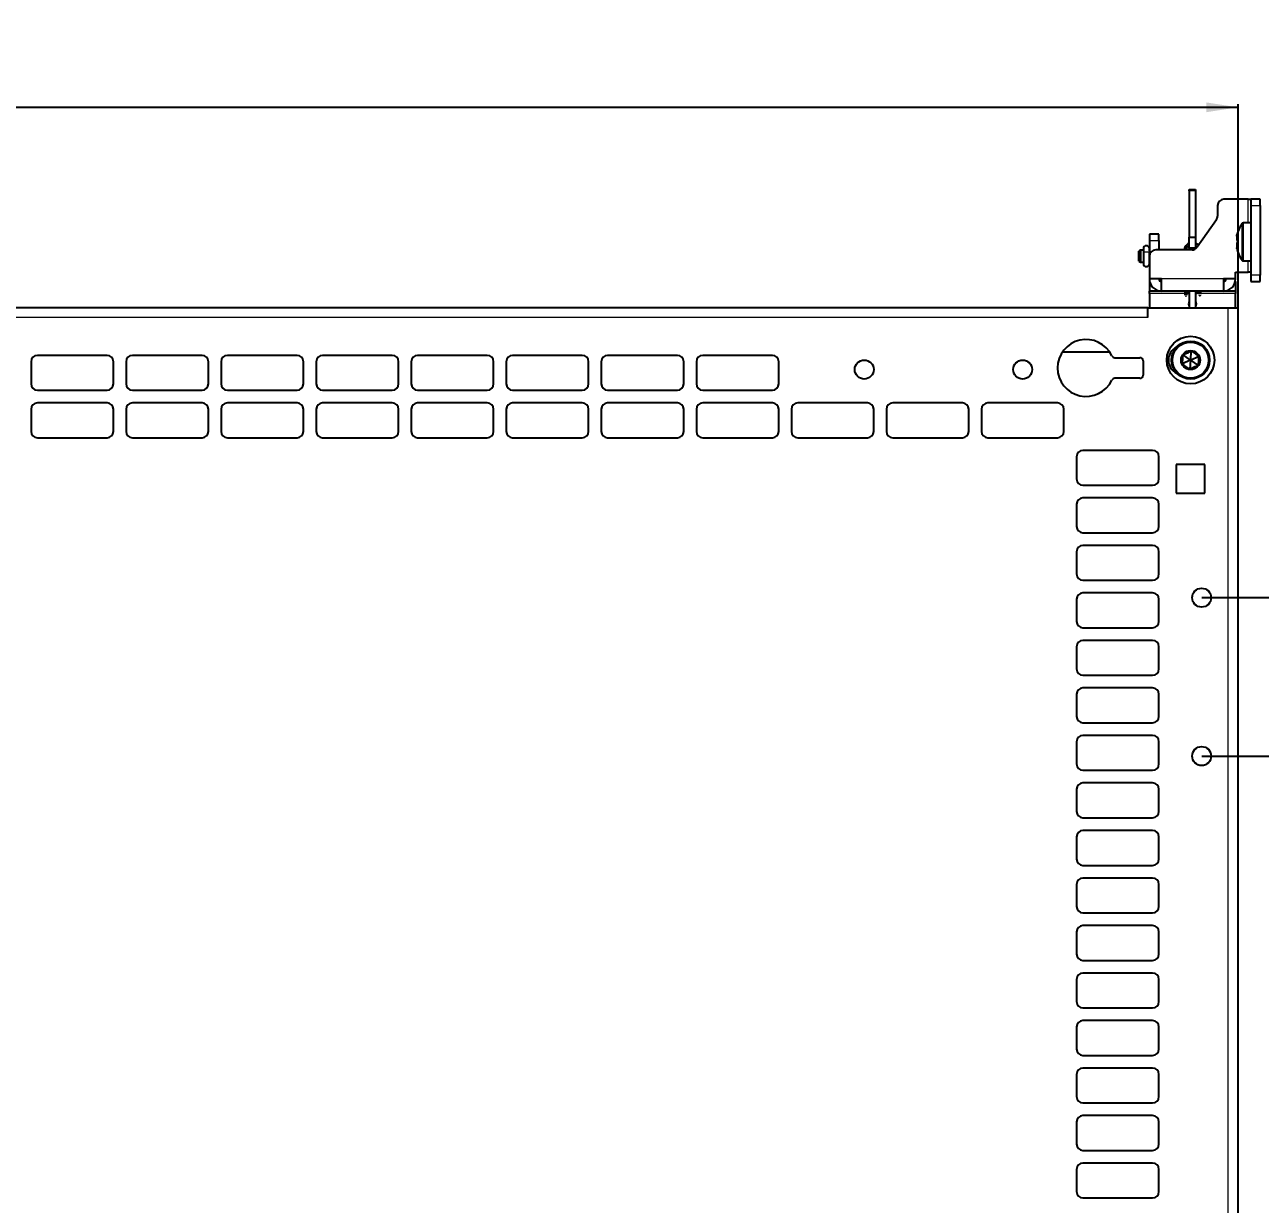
# Model space of a CAD drawing. Header units: millimetres. Extents: x -1002 to 1216, y 148 to 1990.
# Drawn here: x -393.6 to -3.6, y 1545.3 to 1917.7 of the extents above; entities that cross this region are included whole.
import ezdxf

# ---------------------------------------------------------------- set-up
doc = ezdxf.new("R2010")
doc.units = ezdxf.units.MM
doc.layers.add('FORMAT', color=7, linetype='Continuous')
doc.styles.add('SLDTEXTSTYLE0', font='TXT', dxfattribs={"width": 0.75})
doc.dimstyles.new('SLDDIMSTYLE0', dxfattribs={"dimtxt": 20, "dimasz": 10, "dimexe": 0, "dimexo": 0.0625, "dimgap": 5, "dimtad": 2, "dimdec": 1, "dimrnd": 1e-09, "dimzin": 12, "dimdsep": 46, "dimtxsty": 'SLDTEXTSTYLE0', "dimsah": 1, "dimcen": 0.09, "dimadec": 0, "dimazin": 3, "dimtfac": 1, "dimtofl": 0, "dimtmove": 0, "dimatfit": 3, "dimfxl": 0, "dimfrac": 2, "dimtolj": 1, "dimtzin": 12, "dimarcsym": 0})
doc.dimstyles.new('SLDDIMSTYLE1', dxfattribs={"dimtxt": 20, "dimasz": 10, "dimexe": 0, "dimexo": 0.0625, "dimgap": 5, "dimtad": 2, "dimdec": 1, "dimrnd": 1e-09, "dimzin": 12, "dimdsep": 46, "dimtxsty": 'SLDTEXTSTYLE0', "dimsah": 1, "dimcen": 0.09, "dimadec": 0, "dimazin": 3, "dimtfac": 1, "dimtmove": 0, "dimatfit": 0, "dimfxl": 0, "dimfrac": 2, "dimtolj": 1, "dimtzin": 12, "dimarcsym": 0})

# ---------------------------------------------------------------- blocks, each defined once
blk = doc.blocks.new('_D_1')
at = {"layer": 'FORMAT'}
for p, q in [((-896.57, 1828.3), (-896.57, 1892.59)), ((-896.57, 1891.59), (-10.57, 1891.59)), ((-10.57, 1828.3), (-10.57, 1892.59))]:
    blk.add_line(p, q, dxfattribs=at)
for points in [[(-896.57, 1891.59), (-886.57, 1890.05), (-886.57, 1893.12)], [(-10.57, 1891.59), (-20.57, 1893.12), (-20.57, 1890.05)]]:
    blk.add_solid(points, dxfattribs=at)
at = {"layer": 'FORMAT', "insert": (-475.73, 1917.37), "char_height": 20, "attachment_point": 1, "style": 'SLDTEXTSTYLE0'}
blk.add_mtext('886', dxfattribs=at)
blk = doc.blocks.new('_D_2')
at = {"layer": 'FORMAT'}
for p, q in [((-22.06, 1736.79), (61.58, 1736.79)), ((60.58, 1736.79), (60.58, 436.79)), ((-22.06, 436.79), (61.58, 436.79))]:
    blk.add_line(p, q, dxfattribs=at)
for points in [[(60.58, 1736.79), (59.05, 1726.79), (62.12, 1726.79)], [(60.58, 436.79), (62.12, 446.79), (59.05, 446.79)]]:
    blk.add_solid(points, dxfattribs=at)
at = {"layer": 'FORMAT', "insert": (34.8, 1057.23), "char_height": 20, "attachment_point": 1, "rotation": 90, "style": 'SLDTEXTSTYLE0'}
blk.add_mtext('1300', dxfattribs=at)
blk = doc.blocks.new('_D_3')
at = {"layer": 'FORMAT'}
for p, q in [((28.58, 1736.79), (28.58, 1756.02)), ((-22.06, 1736.79), (29.58, 1736.79)), ((28.58, 1736.79), (28.58, 1686.79)), ((-22.06, 1686.79), (29.58, 1686.79)), ((28.58, 1686.79), (28.58, 1667.56))]:
    blk.add_line(p, q, dxfattribs=at)
for points in [[(28.58, 1736.79), (30.12, 1746.79), (27.05, 1746.79)], [(28.58, 1686.79), (27.05, 1676.79), (30.12, 1676.79)]]:
    blk.add_solid(points, dxfattribs=at)
at = {"layer": 'FORMAT', "insert": (2.8, 1697.01), "char_height": 20, "attachment_point": 1, "rotation": 90, "style": 'SLDTEXTSTYLE0'}
blk.add_mtext('50', dxfattribs=at)

msp = doc.modelspace()

# ---------------------------------------------------------------- linework, layer by layer
at = {"color": 7, "linetype": 'Continuous', "lineweight": 25}
for p, q in [((-25.97, 1865.59), (-23.97, 1865.59)), ((-25.97, 1865.22), (-25.97, 1865.59)), ((-25.97, 1865.22), (-25.97, 1850.59)), ((-23.97, 1865.59), (-23.97, 1865.22)), ((-23.97, 1865.22), (-23.97, 1850.59)), ((-17.07, 1860.59), (-17.07, 1857.22)), ((-7.37, 1862.59), (-15.07, 1862.59)), ((-7.37, 1862.59), (-6.57, 1862.59)), ((-6.57, 1862.59), (-6.57, 1860.59)), ((-3.57, 1862.59), (-6.57, 1862.59)), ((-6.57, 1860.59), (-6.57, 1838.59)), ((-3.57, 1860.59), (-3.57, 1862.59)), ((-3.57, 1860.59), (-3.57, 1838.59)), ((-17.43, 1856.07), (-23.47, 1847.44)), ((-6.57, 1855.09), (-8.89, 1855.09)), ((-35.57, 1851.59), (-38.57, 1851.59)), ((-38.57, 1851.59), (-38.57, 1849.59)), ((-38.57, 1849.59), (-38.57, 1844.59)), ((-35.57, 1849.59), (-35.57, 1851.59)), ((-35.57, 1849.59), (-35.57, 1846.59)), ((-25.97, 1850.59), (-23.97, 1850.59)), ((-25.97, 1847.09), (-25.97, 1850.59)), ((-23.97, 1850.59), (-23.97, 1847.09)), ((-41.42, 1846.49), (-41.92, 1846.2)), ((-41.92, 1842.97), (-41.92, 1846.2)), ((-40.47, 1846.49), (-41.42, 1846.49)), ((-41.42, 1846.49), (-41.42, 1842.69)), ((-40.47, 1846.96), (-40.47, 1845.58)), ((-40.47, 1845.58), (-40.47, 1842.26)), ((-38.57, 1845.58), (-38.57, 1846.96)), ((-38.57, 1846.49), (-38.57, 1846.49)), ((-38.57, 1842.26), (-38.57, 1845.58)), ((-25.11, 1846.59), (-36.57, 1846.59)), ((-27.54, 1846.68), (-27.53, 1846.59)), ((-26.93, 1846.59), (-26.94, 1846.69)), ((-23.97, 1847.09), (-25.97, 1847.09)), ((-25.97, 1847.09), (-25.97, 1846.59)), ((-23.97, 1847.09), (-23.97, 1846.94)), ((-10.96, 1847.23), (-10.99, 1847.23)), ((-41.92, 1842.97), (-41.42, 1842.69)), ((-41.42, 1842.69), (-40.47, 1842.69)), ((-38.57, 1844.59), (-38.57, 1837.39)), ((-38.57, 1842.69), (-38.57, 1842.69)), ((-8.89, 1843.09), (-6.57, 1843.09)), ((-34.77, 1837.39), (-38.57, 1837.39)), ((-34.77, 1833.59), (-34.77, 1837.39)), ((-11.37, 1837.39), (-15.17, 1837.39)), ((-15.17, 1837.39), (-15.17, 1833.59)), ((-11.37, 1839.59), (-7.37, 1839.59)), ((-11.37, 1837.39), (-11.37, 1839.59)), ((-6.57, 1839.59), (-7.37, 1839.59)), ((-6.57, 1838.59), (-6.57, 1836.59)), ((-3.57, 1836.59), (-3.57, 1838.59)), ((-38.57, 1836.59), (-38.57, 1833.59)), ((-38.57, 1836.59), (-38.48, 1836.59)), ((-34.77, 1833.59), (-38.57, 1833.59)), ((-38.57, 1832.79), (-38.57, 1833.59)), ((-26.47, 1833.59), (-34.77, 1833.59)), ((-27.36, 1833.59), (-27.34, 1832.32)), ((-26.74, 1832.33), (-26.76, 1833.59)), ((-23.47, 1833.59), (-26.47, 1833.59)), ((-26.47, 1833.59), (-26.47, 1832.79)), ((-25.97, 1833.59), (-25.97, 1828.29)), ((-23.97, 1833.59), (-23.97, 1828.29)), ((-15.17, 1833.59), (-23.47, 1833.59)), ((-23.47, 1832.79), (-23.47, 1833.59)), ((-22.96, 1833.58), (-22.95, 1832.62)), ((-22.35, 1832.63), (-22.36, 1833.58)), ((-11.37, 1833.59), (-15.17, 1833.59)), ((-11.45, 1836.59), (-11.37, 1836.59)), ((-11.37, 1836.59), (-11.37, 1833.59)), ((-11.37, 1833.59), (-11.37, 1832.79)), ((-6.57, 1836.59), (-3.57, 1836.59)), ((-38.57, 1832.79), (-38.57, 1828.29)), ((-25.97, 1832.79), (-26.47, 1832.79)), ((-23.47, 1832.79), (-23.97, 1832.79)), ((-11.37, 1828.29), (-11.37, 1832.79)), ((-39.07, 1828.3), (-868.07, 1828.3)), ((-39.07, 1828.3), (-39.07, 1828.29)), ((-39.07, 1828.29), (-13.67, 1828.29)), ((-39.07, 1825.2), (-39.07, 1828.29)), ((-13.67, 1828.29), (-10.57, 1828.29)), ((-10.57, 345.29), (-10.57, 1828.29)), ((-51.08, 1814.3), (-66.05, 1814.3)), ((-25.57, 1811.79), (-25.32, 1814.66)), ((-391.57, 1811.29), (-391.57, 1804.29)), ((-367.57, 1813.29), (-389.57, 1813.29)), ((-365.57, 1804.29), (-365.57, 1811.29)), ((-361.57, 1811.29), (-361.57, 1804.29)), ((-337.57, 1813.29), (-359.57, 1813.29)), ((-335.57, 1804.29), (-335.57, 1811.29)), ((-331.57, 1811.29), (-331.57, 1804.29)), ((-307.57, 1813.29), (-329.57, 1813.29)), ((-305.57, 1804.29), (-305.57, 1811.29)), ((-301.57, 1811.29), (-301.57, 1804.29)), ((-277.57, 1813.29), (-299.57, 1813.29)), ((-275.57, 1804.29), (-275.57, 1811.29)), ((-271.57, 1811.29), (-271.57, 1804.29)), ((-247.57, 1813.29), (-269.57, 1813.29)), ((-245.57, 1804.29), (-245.57, 1811.29)), ((-241.57, 1811.29), (-241.57, 1804.29)), ((-217.57, 1813.29), (-239.57, 1813.29)), ((-215.57, 1804.29), (-215.57, 1811.29)), ((-211.57, 1811.29), (-211.57, 1804.29)), ((-187.57, 1813.29), (-209.57, 1813.29)), ((-185.57, 1804.29), (-185.57, 1811.29)), ((-181.57, 1811.29), (-181.57, 1804.29)), ((-157.57, 1813.29), (-179.57, 1813.29)), ((-155.57, 1804.29), (-155.57, 1811.29)), ((-49.51, 1812.55), (-41.57, 1812.55)), ((-40.57, 1811.55), (-40.57, 1807.05)), ((-25.57, 1811.79), (-28.18, 1810.57)), ((-25.57, 1811.79), (-27.93, 1813.44)), ((-25.57, 1811.79), (-25.82, 1808.91)), ((-25.57, 1811.79), (-22.95, 1813.01)), ((-25.57, 1811.79), (-23.2, 1810.13)), ((-41.57, 1806.05), (-49.51, 1806.05)), ((-389.57, 1802.29), (-367.57, 1802.29)), ((-359.57, 1802.29), (-337.57, 1802.29)), ((-329.57, 1802.29), (-307.57, 1802.29)), ((-299.57, 1802.29), (-277.57, 1802.29)), ((-269.57, 1802.29), (-247.57, 1802.29)), ((-239.57, 1802.29), (-217.57, 1802.29)), ((-209.57, 1802.29), (-187.57, 1802.29)), ((-179.57, 1802.29), (-157.57, 1802.29)), ((-367.57, 1798.29), (-389.57, 1798.29)), ((-337.57, 1798.29), (-359.57, 1798.29)), ((-307.57, 1798.29), (-329.57, 1798.29)), ((-277.57, 1798.29), (-299.57, 1798.29)), ((-247.57, 1798.29), (-269.57, 1798.29)), ((-217.57, 1798.29), (-239.57, 1798.29)), ((-187.57, 1798.29), (-209.57, 1798.29)), ((-157.57, 1798.29), (-179.57, 1798.29)), ((-127.57, 1798.29), (-149.57, 1798.29)), ((-97.57, 1798.29), (-119.57, 1798.29)), ((-67.57, 1798.29), (-89.57, 1798.29)), ((-391.57, 1796.29), (-391.57, 1789.29)), ((-365.57, 1789.29), (-365.57, 1796.29)), ((-361.57, 1796.29), (-361.57, 1789.29)), ((-335.57, 1789.29), (-335.57, 1796.29)), ((-331.57, 1796.29), (-331.57, 1789.29)), ((-305.57, 1789.29), (-305.57, 1796.29)), ((-301.57, 1796.29), (-301.57, 1789.29)), ((-275.57, 1789.29), (-275.57, 1796.29)), ((-271.57, 1796.29), (-271.57, 1789.29)), ((-245.57, 1789.29), (-245.57, 1796.29)), ((-241.57, 1796.29), (-241.57, 1789.29)), ((-215.57, 1789.29), (-215.57, 1796.29)), ((-211.57, 1796.29), (-211.57, 1789.29)), ((-185.57, 1789.29), (-185.57, 1796.29)), ((-181.57, 1796.29), (-181.57, 1789.29)), ((-155.57, 1789.29), (-155.57, 1796.29)), ((-151.57, 1796.29), (-151.57, 1789.29)), ((-125.57, 1789.29), (-125.57, 1796.29)), ((-121.57, 1796.29), (-121.57, 1789.29)), ((-95.57, 1789.29), (-95.57, 1796.29)), ((-91.57, 1796.29), (-91.57, 1789.29)), ((-65.57, 1789.29), (-65.57, 1796.29)), ((-389.57, 1787.29), (-367.57, 1787.29)), ((-359.57, 1787.29), (-337.57, 1787.29)), ((-329.57, 1787.29), (-307.57, 1787.29)), ((-299.57, 1787.29), (-277.57, 1787.29)), ((-269.57, 1787.29), (-247.57, 1787.29)), ((-239.57, 1787.29), (-217.57, 1787.29)), ((-209.57, 1787.29), (-187.57, 1787.29)), ((-179.57, 1787.29), (-157.57, 1787.29)), ((-149.57, 1787.29), (-127.57, 1787.29)), ((-119.57, 1787.29), (-97.57, 1787.29)), ((-89.57, 1787.29), (-67.57, 1787.29)), ((-37.57, 1783.29), (-59.57, 1783.29)), ((-61.57, 1781.29), (-61.57, 1774.29)), ((-35.57, 1774.29), (-35.57, 1781.29)), ((-21.07, 1778.79), (-30.07, 1778.79)), ((-30.07, 1778.79), (-30.07, 1769.79)), ((-21.07, 1769.79), (-21.07, 1778.79)), ((-59.57, 1772.29), (-37.57, 1772.29)), ((-37.57, 1768.29), (-59.57, 1768.29)), ((-30.07, 1769.79), (-21.07, 1769.79)), ((-61.57, 1766.29), (-61.57, 1759.29)), ((-35.57, 1759.29), (-35.57, 1766.29)), ((-59.57, 1757.29), (-37.57, 1757.29)), ((-61.57, 1751.29), (-61.57, 1744.29)), ((-37.57, 1753.29), (-59.57, 1753.29)), ((-35.57, 1744.29), (-35.57, 1751.29)), ((-59.57, 1742.29), (-37.57, 1742.29)), ((-61.57, 1736.29), (-61.57, 1729.29)), ((-37.57, 1738.29), (-59.57, 1738.29)), ((-35.57, 1729.29), (-35.57, 1736.29)), ((-59.57, 1727.29), (-37.57, 1727.29)), ((-61.57, 1721.29), (-61.57, 1714.29)), ((-37.57, 1723.29), (-59.57, 1723.29)), ((-35.57, 1714.29), (-35.57, 1721.29)), ((-59.57, 1712.29), (-37.57, 1712.29)), ((-37.57, 1708.29), (-59.57, 1708.29)), ((-61.57, 1706.29), (-61.57, 1699.29)), ((-35.57, 1699.29), (-35.57, 1706.29)), ((-59.57, 1697.29), (-37.57, 1697.29)), ((-37.57, 1693.29), (-59.57, 1693.29)), ((-61.57, 1691.29), (-61.57, 1684.29)), ((-35.57, 1684.29), (-35.57, 1691.29)), ((-59.57, 1682.29), (-37.57, 1682.29)), ((-37.57, 1678.29), (-59.57, 1678.29)), ((-61.57, 1676.29), (-61.57, 1669.29)), ((-35.57, 1669.29), (-35.57, 1676.29)), ((-59.57, 1667.29), (-37.57, 1667.29)), ((-37.57, 1663.29), (-59.57, 1663.29)), ((-61.57, 1661.29), (-61.57, 1654.29)), ((-35.57, 1654.29), (-35.57, 1661.29)), ((-59.57, 1652.29), (-37.57, 1652.29)), ((-61.57, 1646.29), (-61.57, 1639.29)), ((-37.57, 1648.29), (-59.57, 1648.29)), ((-35.57, 1639.29), (-35.57, 1646.29)), ((-59.57, 1637.29), (-37.57, 1637.29)), ((-61.57, 1631.29), (-61.57, 1624.29)), ((-37.57, 1633.29), (-59.57, 1633.29)), ((-35.57, 1624.29), (-35.57, 1631.29)), ((-59.57, 1622.29), (-37.57, 1622.29)), ((-61.57, 1616.29), (-61.57, 1609.29)), ((-37.57, 1618.29), (-59.57, 1618.29)), ((-35.57, 1609.29), (-35.57, 1616.29)), ((-59.57, 1607.29), (-37.57, 1607.29)), ((-37.57, 1603.29), (-59.57, 1603.29)), ((-61.57, 1601.29), (-61.57, 1594.29)), ((-35.57, 1594.29), (-35.57, 1601.29)), ((-59.57, 1592.29), (-37.57, 1592.29)), ((-37.57, 1588.29), (-59.57, 1588.29)), ((-61.57, 1586.29), (-61.57, 1579.29)), ((-35.57, 1579.29), (-35.57, 1586.29)), ((-59.57, 1577.29), (-37.57, 1577.29)), ((-37.57, 1573.29), (-59.57, 1573.29)), ((-61.57, 1571.29), (-61.57, 1564.29)), ((-35.57, 1564.29), (-35.57, 1571.29)), ((-59.57, 1562.29), (-37.57, 1562.29)), ((-61.57, 1556.29), (-61.57, 1549.29)), ((-37.57, 1558.29), (-59.57, 1558.29)), ((-35.57, 1549.29), (-35.57, 1556.29)), ((-59.57, 1547.29), (-37.57, 1547.29))]:
    msp.add_line(p, q, dxfattribs=at)
at = {"color": 8, "linetype": 'Continuous', "lineweight": 18}
for p, q in [((-23.97, 1865.22), (-25.97, 1865.22)), ((-7.37, 1855.09), (-7.37, 1862.59)), ((-6.57, 1860.59), (-3.57, 1860.59)), ((-9.33, 1843.31), (-9.33, 1854.86)), ((-8.89, 1843.09), (-8.89, 1855.09)), ((-38.57, 1849.59), (-35.57, 1849.59)), ((-7.37, 1839.59), (-7.37, 1843.09)), ((-15.17, 1837.39), (-34.77, 1837.39)), ((-3.57, 1838.59), (-6.57, 1838.59)), ((-27.35, 1832.79), (-38.57, 1832.79)), ((-26.47, 1832.79), (-26.75, 1832.79)), ((-22.95, 1832.79), (-23.47, 1832.79)), ((-11.37, 1832.79), (-22.35, 1832.79)), ((-13.67, 345.29), (-13.67, 1828.29)), ((-39.07, 1825.2), (-868.07, 1825.2))]:
    msp.add_line(p, q, dxfattribs=at)
at = {"color": 8, "linetype": 'Continuous', "lineweight": 18, "flags": 128}
for points in [[(-40.47, 1845.58), (-40.4, 1845.74), (-40.19, 1845.86), (-39.88, 1845.95), (-39.52, 1845.98)], [(-39.52, 1845.98), (-39.16, 1845.95), (-38.85, 1845.86), (-38.64, 1845.74), (-38.57, 1845.58)], [(-26.94, 1846.69), (-26.95, 1846.63), (-26.99, 1846.59)], [(-22.94, 1832.28), (-22.94, 1832.28), (-22.91, 1832.22), (-22.84, 1832.16), (-22.74, 1832.12), (-22.63, 1832.11), (-22.51, 1832.13), (-22.42, 1832.17), (-22.36, 1832.23), (-22.34, 1832.3)]]:
    msp.add_lwpolyline(points, dxfattribs=at)
at = {"color": 7, "linetype": 'Continuous', "lineweight": 25, "flags": 128}
for points in [[(-26.98, 1833.59), (-27.05, 1833.58), (-27.15, 1833.59)], [(-25.97, 1830.29), (-26.12, 1830.01), (-26.22, 1829.54)], [(-26.22, 1829.54), (-26.12, 1829.06), (-25.97, 1828.79)]]:
    msp.add_lwpolyline(points, dxfattribs=at)
at = {"color": 7, "linetype": 'Continuous', "lineweight": 25}
for centre, radius in [((-25.57, 1811.79), 7.5), ((-25.57, 1811.79), 6), ((-25.57, 1811.79), 5.7), ((-25.57, 1811.79), 3), ((-128.57, 1808.8), 3), ((-78.57, 1808.8), 3), ((-22.07, 1736.79), 3), ((-22.07, 1686.79), 3)]:
    msp.add_circle(centre, radius, dxfattribs=at)
for centre, radius, start, end in [((-15.07, 1860.59), 2, 90, 180), ((-19.07, 1857.22), 2, 325.008, 0), ((-1.17, 1849.09), 10, 144.7485, 169.0158), ((-8.89, 1854.55), 0.54, 90, 144.7485), ((-39.52, 1846.96), 0.95, 0, 180), ((-36.57, 1844.59), 2, 90, 180), ((-25.11, 1848.59), 2, 270, 325.008), ((-1.17, 1849.09), 10, 190.9122, 215.2515), ((-39.52, 1842.26), 0.95, 180, 0), ((-8.89, 1843.63), 0.54, 215.2515, 270), ((-34.77, 1837.39), 3.8, 180, 270), ((-34.77, 1837.39), 0.8, 180, 270), ((-15.17, 1837.39), 3.8, 270, 0), ((-15.17, 1837.39), 0.8, 270, 0), ((-24.97, 1829.54), 1.25, 323.1301, 36.8699), ((-58.57, 1809.3), 9, 25.1507, 334.8493), ((-28.07, 1811.79), 4.5, 114.975, 245.025), ((-389.57, 1811.29), 2, 90, 180), ((-367.57, 1811.29), 2, 0, 90), ((-359.57, 1811.29), 2, 90, 180), ((-337.57, 1811.29), 2, 0, 90), ((-329.57, 1811.29), 2, 90, 180), ((-307.57, 1811.29), 2, 0, 90), ((-299.57, 1811.29), 2, 90, 180), ((-277.57, 1811.29), 2, 0, 90), ((-269.57, 1811.29), 2, 90, 180), ((-247.57, 1811.29), 2, 0, 90), ((-239.57, 1811.29), 2, 90, 180), ((-217.57, 1811.29), 2, 0, 90), ((-209.57, 1811.29), 2, 90, 180), ((-187.57, 1811.29), 2, 0, 90), ((-179.57, 1811.29), 2, 90, 180), ((-157.57, 1811.29), 2, 0, 90), ((-49.51, 1813.55), 1, 205.1507, 270), ((-41.57, 1811.55), 1, 0, 90), ((-49.51, 1805.05), 1, 90, 154.8493), ((-41.57, 1807.05), 1, 270, 0), ((-389.57, 1804.29), 2, 180, 270), ((-367.57, 1804.29), 2, 270, 0), ((-359.57, 1804.29), 2, 180, 270), ((-337.57, 1804.29), 2, 270, 0), ((-329.57, 1804.29), 2, 180, 270), ((-307.57, 1804.29), 2, 270, 0), ((-299.57, 1804.29), 2, 180, 270), ((-277.57, 1804.29), 2, 270, 0), ((-269.57, 1804.29), 2, 180, 270), ((-247.57, 1804.29), 2, 270, 0), ((-239.57, 1804.29), 2, 180, 270), ((-217.57, 1804.29), 2, 270, 0), ((-209.57, 1804.29), 2, 180, 270), ((-187.57, 1804.29), 2, 270, 0), ((-179.57, 1804.29), 2, 180, 270), ((-157.57, 1804.29), 2, 270, 0), ((-389.57, 1796.29), 2, 90, 180), ((-367.57, 1796.29), 2, 0, 90), ((-359.57, 1796.29), 2, 90, 180), ((-337.57, 1796.29), 2, 0, 90), ((-329.57, 1796.29), 2, 90, 180), ((-307.57, 1796.29), 2, 0, 90), ((-299.57, 1796.29), 2, 90, 180), ((-277.57, 1796.29), 2, 0, 90), ((-269.57, 1796.29), 2, 90, 180), ((-247.57, 1796.29), 2, 0, 90), ((-239.57, 1796.29), 2, 90, 180), ((-217.57, 1796.29), 2, 0, 90), ((-209.57, 1796.29), 2, 90, 180), ((-187.57, 1796.29), 2, 0, 90), ((-179.57, 1796.29), 2, 90, 180), ((-157.57, 1796.29), 2, 0, 90), ((-149.57, 1796.29), 2, 90, 180), ((-127.57, 1796.29), 2, 0, 90), ((-119.57, 1796.29), 2, 90, 180), ((-97.57, 1796.29), 2, 0, 90), ((-89.57, 1796.29), 2, 90, 180), ((-67.57, 1796.29), 2, 0, 90), ((-389.57, 1789.29), 2, 180, 270), ((-367.57, 1789.29), 2, 270, 0), ((-359.57, 1789.29), 2, 180, 270), ((-337.57, 1789.29), 2, 270, 0), ((-329.57, 1789.29), 2, 180, 270), ((-307.57, 1789.29), 2, 270, 0), ((-299.57, 1789.29), 2, 180, 270), ((-277.57, 1789.29), 2, 270, 0), ((-269.57, 1789.29), 2, 180, 270), ((-247.57, 1789.29), 2, 270, 0), ((-239.57, 1789.29), 2, 180, 270), ((-217.57, 1789.29), 2, 270, 0), ((-209.57, 1789.29), 2, 180, 270), ((-187.57, 1789.29), 2, 270, 0), ((-179.57, 1789.29), 2, 180, 270), ((-157.57, 1789.29), 2, 270, 0), ((-149.57, 1789.29), 2, 180, 270), ((-127.57, 1789.29), 2, 270, 0), ((-119.57, 1789.29), 2, 180, 270), ((-97.57, 1789.29), 2, 270, 0), ((-89.57, 1789.29), 2, 180, 270), ((-67.57, 1789.29), 2, 270, 0), ((-59.57, 1781.29), 2, 90, 180), ((-37.57, 1781.29), 2, 0, 90), ((-59.57, 1774.29), 2, 180, 270), ((-37.57, 1774.29), 2, 270, 0), ((-59.57, 1766.29), 2, 90, 180), ((-37.57, 1766.29), 2, 0, 90), ((-59.57, 1759.29), 2, 180, 270), ((-37.57, 1759.29), 2, 270, 0), ((-59.57, 1751.29), 2, 90, 180), ((-37.57, 1751.29), 2, 0, 90), ((-59.57, 1744.29), 2, 180, 270), ((-37.57, 1744.29), 2, 270, 0), ((-59.57, 1736.29), 2, 90, 180), ((-37.57, 1736.29), 2, 0, 90), ((-59.57, 1729.29), 2, 180, 270), ((-37.57, 1729.29), 2, 270, 0), ((-59.57, 1721.29), 2, 90, 180), ((-37.57, 1721.29), 2, 0, 90), ((-59.57, 1714.29), 2, 180, 270), ((-37.57, 1714.29), 2, 270, 0), ((-59.57, 1706.29), 2, 90, 180), ((-37.57, 1706.29), 2, 0, 90), ((-59.57, 1699.29), 2, 180, 270), ((-37.57, 1699.29), 2, 270, 0), ((-59.57, 1691.29), 2, 90, 180), ((-37.57, 1691.29), 2, 0, 90), ((-59.57, 1684.29), 2, 180, 270), ((-37.57, 1684.29), 2, 270, 0), ((-59.57, 1676.29), 2, 90, 180), ((-37.57, 1676.29), 2, 0, 90), ((-59.57, 1669.29), 2, 180, 270), ((-37.57, 1669.29), 2, 270, 0), ((-59.57, 1661.29), 2, 90, 180), ((-37.57, 1661.29), 2, 0, 90), ((-59.57, 1654.29), 2, 180, 270), ((-37.57, 1654.29), 2, 270, 0), ((-59.57, 1646.29), 2, 90, 180), ((-37.57, 1646.29), 2, 0, 90), ((-59.57, 1639.29), 2, 180, 270), ((-37.57, 1639.29), 2, 270, 0), ((-59.57, 1631.29), 2, 90, 180), ((-37.57, 1631.29), 2, 0, 90), ((-59.57, 1624.29), 2, 180, 270), ((-37.57, 1624.29), 2, 270, 0), ((-59.57, 1616.29), 2, 90, 180), ((-37.57, 1616.29), 2, 0, 90), ((-59.57, 1609.29), 2, 180, 270), ((-37.57, 1609.29), 2, 270, 0), ((-59.57, 1601.29), 2, 90, 180), ((-37.57, 1601.29), 2, 0, 90), ((-59.57, 1594.29), 2, 180, 270), ((-37.57, 1594.29), 2, 270, 0), ((-59.57, 1586.29), 2, 90, 180), ((-37.57, 1586.29), 2, 0, 90), ((-59.57, 1579.29), 2, 180, 270), ((-37.57, 1579.29), 2, 270, 0), ((-59.57, 1571.29), 2, 90, 180), ((-37.57, 1571.29), 2, 0, 90), ((-59.57, 1564.29), 2, 180, 270), ((-37.57, 1564.29), 2, 270, 0), ((-59.57, 1556.29), 2, 90, 180), ((-37.57, 1556.29), 2, 0, 90), ((-59.57, 1549.29), 2, 180, 270), ((-37.57, 1549.29), 2, 270, 0)]:
    msp.add_arc(centre, radius, start, end, dxfattribs=at)
at = {"color": 8, "linetype": 'Continuous', "lineweight": 18}
for centre, radius, start, end in [((-27.4, 1846.69), 0.131, 182.8019, 231.2595), ((-27.04, 1832.37), 0.404, 231.9427, 309.5849)]:
    msp.add_arc(centre, radius, start, end, dxfattribs=at)
at = {"color": 7, "linetype": 'Continuous', "lineweight": 25}
for points, knots in [([(-25.97, 1848.64), (-25.99, 1848.64), (-26.31, 1848.57), (-26.82, 1848.21), (-27.35, 1847.61), (-27.53, 1847.05), (-27.53, 1846.75), (-27.54, 1846.68)], [0, 0, 0, 0, 0.027258, 0.332367, 0.638027, 0.91803, 1, 1, 1, 1]), ([(-23.06, 1848.02), (-23.2, 1848.17), (-23.44, 1848.44), (-23.81, 1848.56), (-23.97, 1848.61)], [0, 0, 0, 0, 0.568541, 1, 1, 1, 1]), ([(-10.99, 1850.95), (-10.99, 1850.95), (-11, 1850.93), (-10.97, 1851.07), (-10.89, 1851.33), (-10.81, 1851.55), (-10.78, 1851.62), (-10.77, 1851.63), (-10.77, 1851.63), (-10.77, 1851.62), (-10.77, 1851.59), (-10.79, 1851.5), (-10.87, 1851.16), (-10.95, 1850.71), (-11, 1850.21), (-10.98, 1849.83), (-10.91, 1849.66), (-10.83, 1849.52), (-10.81, 1849.47), (-10.79, 1849.43), (-10.77, 1849.39), (-10.77, 1849.35), (-10.77, 1849.34), (-10.77, 1849.33)], [0, 0, 0, 0, 0.0109497, 0.0842612, 0.251384, 0.3011427, 0.3261105, 0.3361743, 0.3416484, 0.3471682, 0.3533997, 0.3645837, 0.4072669, 0.5757931, 0.6554145, 0.7360535, 0.8925497, 0.9311834, 0.9557493, 0.9719178, 0.9881794, 0.9946707, 1, 1, 1, 1]), ([(-10.77, 1849.33), (-10.77, 1849.32), (-10.77, 1849.3), (-10.78, 1849.25), (-10.82, 1849.11), (-10.9, 1848.93), (-10.97, 1848.67), (-11, 1848.34), (-10.97, 1847.86), (-10.9, 1847.41), (-10.82, 1847.05), (-10.78, 1846.91), (-10.77, 1846.84), (-10.77, 1846.8), (-10.77, 1846.79), (-10.77, 1846.78), (-10.78, 1846.78), (-10.84, 1846.86), (-10.93, 1847.07), (-11, 1847.26), (-10.99, 1847.21), (-10.98, 1847.19)], [0, 0, 0, 0, 0.00546, 0.013139, 0.034416, 0.129524, 0.242679, 0.314342, 0.38659, 0.544101, 0.595865, 0.621803, 0.634844, 0.640474, 0.646162, 0.651047, 0.659654, 0.686306, 0.810748, 0.936288, 1, 1, 1, 1]), ([(-26.94, 1846.69), (-26.93, 1846.78), (-26.91, 1847.06), (-26.68, 1847.49), (-26.32, 1847.85), (-26.04, 1847.96), (-25.97, 1847.98)], [0, 0, 0, 0, 0.181412, 0.557801, 0.886774, 1, 1, 1, 1]), ([(-23.97, 1847.96), (-23.84, 1847.9), (-23.6, 1847.79), (-23.47, 1847.6), (-23.42, 1847.51)], [0, 0, 0, 0, 0.5433329, 1, 1, 1, 1]), ([(-27.93, 1813.44), (-27.46, 1813.66), (-26.59, 1814.07), (-25.72, 1814.47), (-25.32, 1814.66)], [0, 0, 0, 0, 0.534686, 1, 1, 1, 1]), ([(-25.32, 1814.66), (-24.89, 1814.37), (-24.1, 1813.81), (-23.32, 1813.26), (-22.95, 1813.01)], [0, 0, 0, 0, 0.534686, 1, 1, 1, 1]), ([(-28.18, 1810.57), (-28.15, 1810.89), (-28.08, 1811.68), (-28, 1812.67), (-27.94, 1813.29), (-27.93, 1813.44)], [0, 0, 0, 0, 0.341758, 0.840485, 1, 1, 1, 1]), ([(-25.82, 1808.91), (-26.24, 1809.21), (-27.03, 1809.76), (-27.82, 1810.31), (-28.18, 1810.57)], [0, 0, 0, 0, 0.534686, 1, 1, 1, 1]), ([(-23.2, 1810.13), (-23.67, 1809.91), (-24.54, 1809.5), (-25.41, 1809.1), (-25.82, 1808.91)], [0, 0, 0, 0, 0.534686, 1, 1, 1, 1]), ([(-22.95, 1813.01), (-22.96, 1812.86), (-23.02, 1812.24), (-23.1, 1811.25), (-23.17, 1810.45), (-23.2, 1810.13)], [0, 0, 0, 0, 0.159515, 0.658242, 1, 1, 1, 1])]:
    msp.add_open_spline(points, degree=3, knots=knots, dxfattribs=at)

# ---------------------------------------------------------------- dimensions: what is measured, and where the dimension line sits
at = {"layer": 'FORMAT'}
for base, p1, p2, angle, dimstyle, picture, middle in [((-10.57, 1891.59), (-896.57, 1828.29), (-10.57, 1828.29), 0, 'SLDDIMSTYLE0', '_D_1', (-453.57, 1891.59)), ((28.58, 1686.79), (-22.07, 1736.79), (-22.07, 1686.79), 90, 'SLDDIMSTYLE1', '_D_3', (28.58, 1711.79)), ((60.58, 436.79), (-22.07, 1736.79), (-22.07, 436.79), 90, 'SLDDIMSTYLE0', '_D_2', (60.58, 1086.79))]:
    dim = msp.add_linear_dim(base=base, p1=p1, p2=p2, angle=angle, dimstyle=dimstyle, dxfattribs=at)
    dim.commit()
    dim.dimension.update_dxf_attribs({"geometry": picture, "text_midpoint": middle, "dimtype": 160})

doc.saveas('drawing.dxf')
